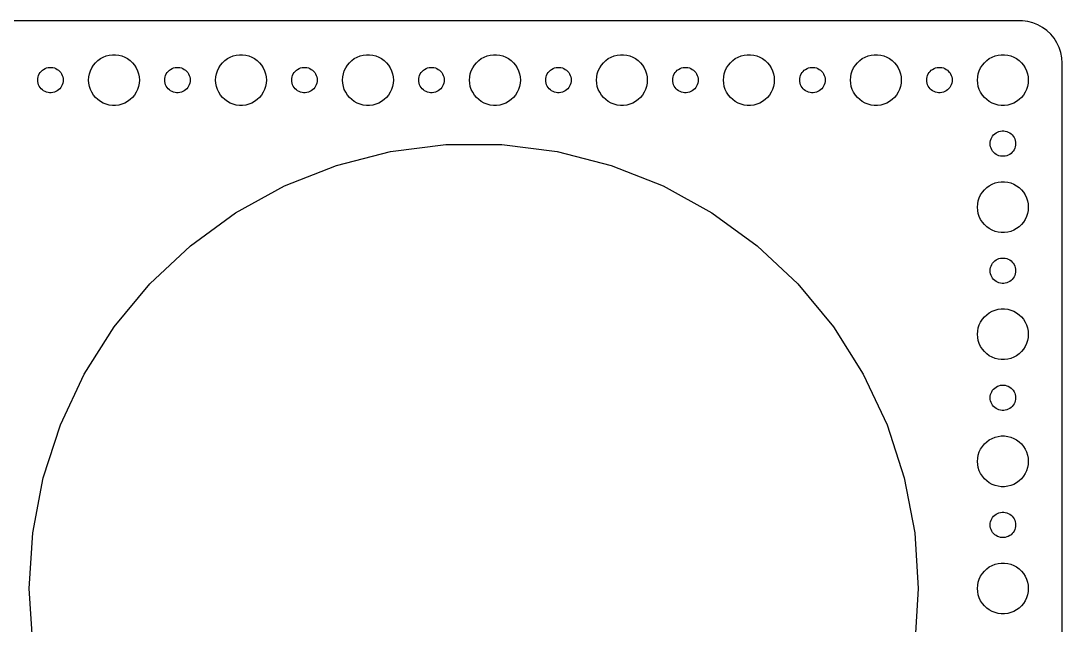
# Model space of a CAD drawing. Header units: metres. Extents: x -180 to 180, y -67 to 67.
# Drawn here: x 56.5 to 179.5, y -4.3 to 67 of the extents above; entities that cross this region are included whole.
import ezdxf

# ---------------------------------------------------------------- set-up
doc = ezdxf.new("R2010")
doc.units = ezdxf.units.M

msp = doc.modelspace()

# ---------------------------------------------------------------- linework, layer by layer
for p, q in [((174.814, 66.9901), (-174.814, 66.9901)), ((175.437, 66.9114), (174.814, 66.9901)), ((176.045, 66.7553), (175.437, 66.9114)), ((176.629, 66.5241), (176.045, 66.7553)), ((177.179, 66.2216), (176.629, 66.5241)), ((177.687, 65.8526), (177.179, 66.2216)), ((178.145, 65.4227), (177.687, 65.8526)), ((178.545, 64.9389), (178.145, 65.4227)), ((178.882, 64.4088), (178.545, 64.9389)), ((179.149, 63.8406), (178.882, 64.4088)), ((66.2227, 62.7145), (66.573, 62.8532)), ((66.573, 62.8532), (66.9379, 62.9469)), ((66.9379, 62.9469), (67.3116, 62.9941)), ((67.3116, 62.9941), (67.6884, 62.9941)), ((67.6884, 62.9941), (68.0621, 62.9469)), ((68.0621, 62.9469), (68.427, 62.8532)), ((68.427, 62.8532), (68.7773, 62.7145)), ((81.2227, 62.7145), (81.573, 62.8532)), ((81.573, 62.8532), (81.9379, 62.9469)), ((81.9379, 62.9469), (82.3116, 62.9941)), ((82.3116, 62.9941), (82.6884, 62.9941)), ((82.6884, 62.9941), (83.0621, 62.9469)), ((83.0621, 62.9469), (83.427, 62.8532)), ((83.427, 62.8532), (83.7773, 62.7145)), ((96.2227, 62.7145), (96.573, 62.8532)), ((96.573, 62.8532), (96.9379, 62.9469)), ((96.9379, 62.9469), (97.3116, 62.9941)), ((97.3116, 62.9941), (97.6884, 62.9941)), ((97.6884, 62.9941), (98.0621, 62.9469)), ((98.0621, 62.9469), (98.427, 62.8532)), ((98.427, 62.8532), (98.7773, 62.7145)), ((111.223, 62.7145), (111.573, 62.8532)), ((111.573, 62.8532), (111.938, 62.9469)), ((111.938, 62.9469), (112.312, 62.9941)), ((112.312, 62.9941), (112.688, 62.9941)), ((112.688, 62.9941), (113.062, 62.9469)), ((113.062, 62.9469), (113.427, 62.8532)), ((113.427, 62.8532), (113.777, 62.7145)), ((126.223, 62.7145), (126.573, 62.8532)), ((126.573, 62.8532), (126.938, 62.9469)), ((126.938, 62.9469), (127.312, 62.9941)), ((127.312, 62.9941), (127.688, 62.9941)), ((127.688, 62.9941), (128.062, 62.9469)), ((128.062, 62.9469), (128.427, 62.8532)), ((128.427, 62.8532), (128.777, 62.7145)), ((141.223, 62.7145), (141.573, 62.8532)), ((141.573, 62.8532), (141.938, 62.9469)), ((141.938, 62.9469), (142.312, 62.9941)), ((142.312, 62.9941), (142.688, 62.9941)), ((142.688, 62.9941), (143.062, 62.9469)), ((143.062, 62.9469), (143.427, 62.8532)), ((143.427, 62.8532), (143.777, 62.7145)), ((156.223, 62.7145), (156.573, 62.8532)), ((156.573, 62.8532), (156.938, 62.9469)), ((156.938, 62.9469), (157.312, 62.9941)), ((157.312, 62.9941), (157.688, 62.9941)), ((157.688, 62.9941), (158.062, 62.9469)), ((158.062, 62.9469), (158.427, 62.8532)), ((158.427, 62.8532), (158.777, 62.7145)), ((171.223, 62.7145), (171.573, 62.8532)), ((171.573, 62.8532), (171.938, 62.9469)), ((171.938, 62.9469), (172.312, 62.9941)), ((172.312, 62.9941), (172.688, 62.9941)), ((172.688, 62.9941), (173.062, 62.9469)), ((173.062, 62.9469), (173.427, 62.8532)), ((173.427, 62.8532), (173.777, 62.7145)), ((179.343, 63.2434), (179.149, 63.8406)), ((179.461, 62.6267), (179.343, 63.2434)), ((64.8711, 61.4453), (65.073, 61.7634)), ((65.073, 61.7634), (65.3131, 62.0536)), ((65.3131, 62.0536), (65.5877, 62.3115)), ((65.5877, 62.3115), (65.8925, 62.533)), ((65.8925, 62.533), (66.2227, 62.7145)), ((68.7773, 62.7145), (69.1075, 62.533)), ((69.1075, 62.533), (69.4123, 62.3115)), ((69.4123, 62.3115), (69.6869, 62.0536)), ((69.6869, 62.0536), (69.927, 61.7634)), ((69.927, 61.7634), (70.1289, 61.4453)), ((79.8711, 61.4453), (80.073, 61.7634)), ((80.073, 61.7634), (80.3131, 62.0536)), ((80.3131, 62.0536), (80.5877, 62.3115)), ((80.5877, 62.3115), (80.8925, 62.533)), ((80.8925, 62.533), (81.2227, 62.7145)), ((83.7773, 62.7145), (84.1075, 62.533)), ((84.1075, 62.533), (84.4123, 62.3115)), ((84.4123, 62.3115), (84.6869, 62.0536)), ((84.6869, 62.0536), (84.927, 61.7634)), ((84.927, 61.7634), (85.1289, 61.4453)), ((94.8711, 61.4453), (95.073, 61.7634)), ((95.073, 61.7634), (95.3131, 62.0536)), ((95.3131, 62.0536), (95.5877, 62.3115)), ((95.5877, 62.3115), (95.8925, 62.533)), ((95.8925, 62.533), (96.2227, 62.7145)), ((98.7773, 62.7145), (99.1075, 62.533)), ((99.1075, 62.533), (99.4123, 62.3115)), ((99.4123, 62.3115), (99.6869, 62.0536)), ((99.6869, 62.0536), (99.927, 61.7634)), ((99.927, 61.7634), (100.129, 61.4453)), ((109.871, 61.4453), (110.073, 61.7634)), ((110.073, 61.7634), (110.313, 62.0536)), ((110.313, 62.0536), (110.588, 62.3115)), ((110.588, 62.3115), (110.893, 62.533)), ((110.893, 62.533), (111.223, 62.7145)), ((113.777, 62.7145), (114.107, 62.533)), ((114.107, 62.533), (114.412, 62.3115)), ((114.412, 62.3115), (114.687, 62.0536)), ((114.687, 62.0536), (114.927, 61.7634)), ((114.927, 61.7634), (115.129, 61.4453)), ((124.871, 61.4453), (125.073, 61.7634)), ((125.073, 61.7634), (125.313, 62.0536)), ((125.313, 62.0536), (125.588, 62.3115)), ((125.588, 62.3115), (125.893, 62.533)), ((125.893, 62.533), (126.223, 62.7145)), ((128.777, 62.7145), (129.107, 62.533)), ((129.107, 62.533), (129.412, 62.3115)), ((129.412, 62.3115), (129.687, 62.0536)), ((129.687, 62.0536), (129.927, 61.7634)), ((129.927, 61.7634), (130.129, 61.4453)), ((139.871, 61.4453), (140.073, 61.7634)), ((140.073, 61.7634), (140.313, 62.0536)), ((140.313, 62.0536), (140.588, 62.3115)), ((140.588, 62.3115), (140.893, 62.533)), ((140.893, 62.533), (141.223, 62.7145)), ((143.777, 62.7145), (144.107, 62.533)), ((144.107, 62.533), (144.412, 62.3115)), ((144.412, 62.3115), (144.687, 62.0536)), ((144.687, 62.0536), (144.927, 61.7634)), ((144.927, 61.7634), (145.129, 61.4453)), ((154.871, 61.4453), (155.073, 61.7634)), ((155.073, 61.7634), (155.313, 62.0536)), ((155.313, 62.0536), (155.588, 62.3115)), ((155.588, 62.3115), (155.893, 62.533)), ((155.893, 62.533), (156.223, 62.7145)), ((158.777, 62.7145), (159.107, 62.533)), ((159.107, 62.533), (159.412, 62.3115)), ((159.412, 62.3115), (159.687, 62.0536)), ((159.687, 62.0536), (159.927, 61.7634)), ((159.927, 61.7634), (160.129, 61.4453)), ((169.871, 61.4453), (170.073, 61.7634)), ((170.073, 61.7634), (170.313, 62.0536)), ((170.313, 62.0536), (170.588, 62.3115)), ((170.588, 62.3115), (170.893, 62.533)), ((170.893, 62.533), (171.223, 62.7145)), ((173.777, 62.7145), (174.107, 62.533)), ((174.107, 62.533), (174.412, 62.3115)), ((174.412, 62.3115), (174.687, 62.0536)), ((174.687, 62.0536), (174.927, 61.7634)), ((174.927, 61.7634), (175.129, 61.4453)), ((179.5, 62), (179.461, 62.6267)), ((179.5, -62), (179.5, 62)), ((58.5118, 60.188), (58.5471, 60.373)), ((58.5471, 60.373), (58.6053, 60.5522)), ((58.6053, 60.5522), (58.6855, 60.7226)), ((58.6855, 60.7226), (58.7865, 60.8817)), ((58.7865, 60.8817), (58.9065, 61.0268)), ((58.9065, 61.0268), (59.0439, 61.1558)), ((59.0439, 61.1558), (59.1963, 61.2665)), ((59.1963, 61.2665), (59.3613, 61.3572)), ((59.3613, 61.3572), (59.5365, 61.4266)), ((59.5365, 61.4266), (59.7189, 61.4734)), ((59.7189, 61.4734), (59.9058, 61.497)), ((59.9058, 61.497), (60.0942, 61.497)), ((60.0942, 61.497), (60.2811, 61.4734)), ((60.2811, 61.4734), (60.4635, 61.4266)), ((60.4635, 61.4266), (60.6387, 61.3572)), ((60.6387, 61.3572), (60.8037, 61.2665)), ((60.8037, 61.2665), (60.9561, 61.1558)), ((60.9561, 61.1558), (61.0934, 61.0268)), ((61.0934, 61.0268), (61.2135, 60.8817)), ((61.2135, 60.8817), (61.3145, 60.7226)), ((61.3145, 60.7226), (61.3947, 60.5522)), ((61.3947, 60.5522), (61.4529, 60.373)), ((61.4529, 60.373), (61.4882, 60.188)), ((64.5, 60), (64.5237, 60.376)), ((64.5237, 60.376), (64.5943, 60.7461)), ((64.5943, 60.7461), (64.7107, 61.1044)), ((64.7107, 61.1044), (64.8711, 61.4453)), ((70.1289, 61.4453), (70.2893, 61.1044)), ((70.2893, 61.1044), (70.4057, 60.7461)), ((70.4057, 60.7461), (70.4763, 60.376)), ((70.4763, 60.376), (70.5, 60)), ((73.5118, 60.188), (73.5471, 60.373)), ((73.5471, 60.373), (73.6053, 60.5522)), ((73.6053, 60.5522), (73.6855, 60.7226)), ((73.6855, 60.7226), (73.7865, 60.8817)), ((73.7865, 60.8817), (73.9065, 61.0268)), ((73.9065, 61.0268), (74.0439, 61.1558)), ((74.0439, 61.1558), (74.1963, 61.2665)), ((74.1963, 61.2665), (74.3613, 61.3572)), ((74.3613, 61.3572), (74.5365, 61.4266)), ((74.5365, 61.4266), (74.7189, 61.4734)), ((74.7189, 61.4734), (74.9058, 61.497)), ((74.9058, 61.497), (75.0942, 61.497)), ((75.0942, 61.497), (75.2811, 61.4734)), ((75.2811, 61.4734), (75.4635, 61.4266)), ((75.4635, 61.4266), (75.6387, 61.3572)), ((75.6387, 61.3572), (75.8037, 61.2665)), ((75.8037, 61.2665), (75.9561, 61.1558)), ((75.9561, 61.1558), (76.0934, 61.0268)), ((76.0934, 61.0268), (76.2135, 60.8817)), ((76.2135, 60.8817), (76.3145, 60.7226)), ((76.3145, 60.7226), (76.3947, 60.5522)), ((76.3947, 60.5522), (76.4529, 60.373)), ((76.4529, 60.373), (76.4882, 60.188)), ((79.5, 60), (79.5237, 60.376)), ((79.5237, 60.376), (79.5943, 60.7461)), ((79.5943, 60.7461), (79.7107, 61.1044)), ((79.7107, 61.1044), (79.8711, 61.4453)), ((85.1289, 61.4453), (85.2893, 61.1044)), ((85.2893, 61.1044), (85.4057, 60.7461)), ((85.4057, 60.7461), (85.4763, 60.376)), ((85.4763, 60.376), (85.5, 60)), ((88.5118, 60.188), (88.5471, 60.373)), ((88.5471, 60.373), (88.6053, 60.5522)), ((88.6053, 60.5522), (88.6855, 60.7226)), ((88.6855, 60.7226), (88.7865, 60.8817)), ((88.7865, 60.8817), (88.9065, 61.0268)), ((88.9065, 61.0268), (89.0439, 61.1558)), ((89.0439, 61.1558), (89.1963, 61.2665)), ((89.1963, 61.2665), (89.3613, 61.3572)), ((89.3613, 61.3572), (89.5365, 61.4266)), ((89.5365, 61.4266), (89.7189, 61.4734)), ((89.7189, 61.4734), (89.9058, 61.497)), ((89.9058, 61.497), (90.0942, 61.497)), ((90.0942, 61.497), (90.2811, 61.4734)), ((90.2811, 61.4734), (90.4635, 61.4266)), ((90.4635, 61.4266), (90.6387, 61.3572)), ((90.6387, 61.3572), (90.8037, 61.2665)), ((90.8037, 61.2665), (90.9561, 61.1558)), ((90.9561, 61.1558), (91.0934, 61.0268)), ((91.0934, 61.0268), (91.2135, 60.8817)), ((91.2135, 60.8817), (91.3145, 60.7226)), ((91.3145, 60.7226), (91.3947, 60.5522)), ((91.3947, 60.5522), (91.4529, 60.373)), ((91.4529, 60.373), (91.4882, 60.188)), ((94.5, 60), (94.5237, 60.376)), ((94.5237, 60.376), (94.5943, 60.7461)), ((94.5943, 60.7461), (94.7107, 61.1044)), ((94.7107, 61.1044), (94.8711, 61.4453)), ((100.129, 61.4453), (100.289, 61.1044)), ((100.289, 61.1044), (100.406, 60.7461)), ((100.406, 60.7461), (100.476, 60.376)), ((100.476, 60.376), (100.5, 60)), ((103.512, 60.188), (103.547, 60.373)), ((103.547, 60.373), (103.605, 60.5522)), ((103.605, 60.5522), (103.686, 60.7226)), ((103.686, 60.7226), (103.786, 60.8817)), ((103.786, 60.8817), (103.907, 61.0268)), ((103.907, 61.0268), (104.044, 61.1558)), ((104.044, 61.1558), (104.196, 61.2665)), ((104.196, 61.2665), (104.361, 61.3572)), ((104.361, 61.3572), (104.536, 61.4266)), ((104.536, 61.4266), (104.719, 61.4734)), ((104.719, 61.4734), (104.906, 61.497)), ((104.906, 61.497), (105.094, 61.497)), ((105.094, 61.497), (105.281, 61.4734)), ((105.281, 61.4734), (105.464, 61.4266)), ((105.464, 61.4266), (105.639, 61.3572)), ((105.639, 61.3572), (105.804, 61.2665)), ((105.804, 61.2665), (105.956, 61.1558)), ((105.956, 61.1558), (106.093, 61.0268)), ((106.093, 61.0268), (106.214, 60.8817)), ((106.214, 60.8817), (106.314, 60.7226)), ((106.314, 60.7226), (106.395, 60.5522)), ((106.395, 60.5522), (106.453, 60.373)), ((106.453, 60.373), (106.488, 60.188)), ((109.5, 60), (109.524, 60.376)), ((109.524, 60.376), (109.594, 60.7461)), ((109.594, 60.7461), (109.711, 61.1044)), ((109.711, 61.1044), (109.871, 61.4453)), ((115.129, 61.4453), (115.289, 61.1044)), ((115.289, 61.1044), (115.406, 60.7461)), ((115.406, 60.7461), (115.476, 60.376)), ((115.476, 60.376), (115.5, 60)), ((118.512, 60.188), (118.547, 60.373)), ((118.547, 60.373), (118.605, 60.5522)), ((118.605, 60.5522), (118.686, 60.7226)), ((118.686, 60.7226), (118.786, 60.8817)), ((118.786, 60.8817), (118.907, 61.0268)), ((118.907, 61.0268), (119.044, 61.1558)), ((119.044, 61.1558), (119.196, 61.2665)), ((119.196, 61.2665), (119.361, 61.3572)), ((119.361, 61.3572), (119.536, 61.4266)), ((119.536, 61.4266), (119.719, 61.4734)), ((119.719, 61.4734), (119.906, 61.497)), ((119.906, 61.497), (120.094, 61.497)), ((120.094, 61.497), (120.281, 61.4734)), ((120.281, 61.4734), (120.464, 61.4266)), ((120.464, 61.4266), (120.639, 61.3572)), ((120.639, 61.3572), (120.804, 61.2665)), ((120.804, 61.2665), (120.956, 61.1558)), ((120.956, 61.1558), (121.093, 61.0268)), ((121.093, 61.0268), (121.214, 60.8817)), ((121.214, 60.8817), (121.314, 60.7226)), ((121.314, 60.7226), (121.395, 60.5522)), ((121.395, 60.5522), (121.453, 60.373)), ((121.453, 60.373), (121.488, 60.188)), ((124.5, 60), (124.524, 60.376)), ((124.524, 60.376), (124.594, 60.7461)), ((124.594, 60.7461), (124.711, 61.1044)), ((124.711, 61.1044), (124.871, 61.4453)), ((130.129, 61.4453), (130.289, 61.1044)), ((130.289, 61.1044), (130.406, 60.7461)), ((130.406, 60.7461), (130.476, 60.376)), ((130.476, 60.376), (130.5, 60)), ((133.512, 60.188), (133.547, 60.373)), ((133.547, 60.373), (133.605, 60.5522)), ((133.605, 60.5522), (133.686, 60.7226)), ((133.686, 60.7226), (133.786, 60.8817)), ((133.786, 60.8817), (133.907, 61.0268)), ((133.907, 61.0268), (134.044, 61.1558)), ((134.044, 61.1558), (134.196, 61.2665)), ((134.196, 61.2665), (134.361, 61.3572)), ((134.361, 61.3572), (134.536, 61.4266)), ((134.536, 61.4266), (134.719, 61.4734)), ((134.719, 61.4734), (134.906, 61.497)), ((134.906, 61.497), (135.094, 61.497)), ((135.094, 61.497), (135.281, 61.4734)), ((135.281, 61.4734), (135.464, 61.4266)), ((135.464, 61.4266), (135.639, 61.3572)), ((135.639, 61.3572), (135.804, 61.2665)), ((135.804, 61.2665), (135.956, 61.1558)), ((135.956, 61.1558), (136.093, 61.0268)), ((136.093, 61.0268), (136.214, 60.8817)), ((136.214, 60.8817), (136.314, 60.7226)), ((136.314, 60.7226), (136.395, 60.5522)), ((136.395, 60.5522), (136.453, 60.373)), ((136.453, 60.373), (136.488, 60.188)), ((139.5, 60), (139.524, 60.376)), ((139.524, 60.376), (139.594, 60.7461)), ((139.594, 60.7461), (139.711, 61.1044)), ((139.711, 61.1044), (139.871, 61.4453)), ((145.129, 61.4453), (145.289, 61.1044)), ((145.289, 61.1044), (145.406, 60.7461)), ((145.406, 60.7461), (145.476, 60.376)), ((145.476, 60.376), (145.5, 60)), ((148.512, 60.188), (148.547, 60.373)), ((148.547, 60.373), (148.605, 60.5522)), ((148.605, 60.5522), (148.686, 60.7226)), ((148.686, 60.7226), (148.786, 60.8817)), ((148.786, 60.8817), (148.907, 61.0268)), ((148.907, 61.0268), (149.044, 61.1558)), ((149.044, 61.1558), (149.196, 61.2665)), ((149.196, 61.2665), (149.361, 61.3572)), ((149.361, 61.3572), (149.536, 61.4266)), ((149.536, 61.4266), (149.719, 61.4734)), ((149.719, 61.4734), (149.906, 61.497)), ((149.906, 61.497), (150.094, 61.497)), ((150.094, 61.497), (150.281, 61.4734)), ((150.281, 61.4734), (150.464, 61.4266)), ((150.464, 61.4266), (150.639, 61.3572)), ((150.639, 61.3572), (150.804, 61.2665)), ((150.804, 61.2665), (150.956, 61.1558)), ((150.956, 61.1558), (151.093, 61.0268)), ((151.093, 61.0268), (151.214, 60.8817)), ((151.214, 60.8817), (151.314, 60.7226)), ((151.314, 60.7226), (151.395, 60.5522)), ((151.395, 60.5522), (151.453, 60.373)), ((151.453, 60.373), (151.488, 60.188)), ((154.5, 60), (154.524, 60.376)), ((154.524, 60.376), (154.594, 60.7461)), ((154.594, 60.7461), (154.711, 61.1044)), ((154.711, 61.1044), (154.871, 61.4453)), ((160.129, 61.4453), (160.289, 61.1044)), ((160.289, 61.1044), (160.406, 60.7461)), ((160.406, 60.7461), (160.476, 60.376)), ((160.476, 60.376), (160.5, 60)), ((163.512, 60.188), (163.547, 60.373)), ((163.547, 60.373), (163.605, 60.5522)), ((163.605, 60.5522), (163.686, 60.7226)), ((163.686, 60.7226), (163.786, 60.8817)), ((163.786, 60.8817), (163.907, 61.0268)), ((163.907, 61.0268), (164.044, 61.1558)), ((164.044, 61.1558), (164.196, 61.2665)), ((164.196, 61.2665), (164.361, 61.3572)), ((164.361, 61.3572), (164.536, 61.4266)), ((164.536, 61.4266), (164.719, 61.4734)), ((164.719, 61.4734), (164.906, 61.497)), ((164.906, 61.497), (165.094, 61.497)), ((165.094, 61.497), (165.281, 61.4734)), ((165.281, 61.4734), (165.464, 61.4266)), ((165.464, 61.4266), (165.639, 61.3572)), ((165.639, 61.3572), (165.804, 61.2665)), ((165.804, 61.2665), (165.956, 61.1558)), ((165.956, 61.1558), (166.093, 61.0268)), ((166.093, 61.0268), (166.214, 60.8817)), ((166.214, 60.8817), (166.314, 60.7226)), ((166.314, 60.7226), (166.395, 60.5522)), ((166.395, 60.5522), (166.453, 60.373)), ((166.453, 60.373), (166.488, 60.188)), ((169.5, 60), (169.524, 60.376)), ((169.524, 60.376), (169.594, 60.7461)), ((169.594, 60.7461), (169.711, 61.1044)), ((169.711, 61.1044), (169.871, 61.4453)), ((175.129, 61.4453), (175.289, 61.1044)), ((175.289, 61.1044), (175.406, 60.7461)), ((175.406, 60.7461), (175.476, 60.376)), ((175.476, 60.376), (175.5, 60)), ((58.5, 60), (58.5118, 60.188)), ((58.5118, 59.812), (58.5, 60)), ((58.5471, 59.627), (58.5118, 59.812)), ((58.6053, 59.4478), (58.5471, 59.627)), ((58.6855, 59.2774), (58.6053, 59.4478)), ((58.7865, 59.1183), (58.6855, 59.2774)), ((58.9065, 58.9732), (58.7865, 59.1183)), ((61.2135, 59.1183), (61.0934, 58.9732)), ((61.3145, 59.2774), (61.2135, 59.1183)), ((61.3947, 59.4478), (61.3145, 59.2774)), ((61.4529, 59.627), (61.3947, 59.4478)), ((61.4882, 59.812), (61.4529, 59.627)), ((61.4882, 60.188), (61.5, 60)), ((61.5, 60), (61.4882, 59.812)), ((64.5237, 59.624), (64.5, 60)), ((64.5943, 59.2539), (64.5237, 59.624)), ((64.7107, 58.8956), (64.5943, 59.2539)), ((70.4057, 59.2539), (70.2893, 58.8956)), ((70.4763, 59.624), (70.4057, 59.2539)), ((70.5, 60), (70.4763, 59.624)), ((73.5, 60), (73.5118, 60.188)), ((73.5118, 59.812), (73.5, 60)), ((73.5471, 59.627), (73.5118, 59.812)), ((73.6053, 59.4478), (73.5471, 59.627)), ((73.6855, 59.2774), (73.6053, 59.4478)), ((73.7865, 59.1183), (73.6855, 59.2774)), ((73.9065, 58.9732), (73.7865, 59.1183)), ((76.2135, 59.1183), (76.0934, 58.9732)), ((76.3145, 59.2774), (76.2135, 59.1183)), ((76.3947, 59.4478), (76.3145, 59.2774)), ((76.4529, 59.627), (76.3947, 59.4478)), ((76.4882, 59.812), (76.4529, 59.627)), ((76.4882, 60.188), (76.5, 60)), ((76.5, 60), (76.4882, 59.812)), ((79.5237, 59.624), (79.5, 60)), ((79.5943, 59.2539), (79.5237, 59.624)), ((79.7107, 58.8956), (79.5943, 59.2539)), ((85.4057, 59.2539), (85.2893, 58.8956)), ((85.4763, 59.624), (85.4057, 59.2539)), ((85.5, 60), (85.4763, 59.624)), ((88.5, 60), (88.5118, 60.188)), ((88.5118, 59.812), (88.5, 60)), ((88.5471, 59.627), (88.5118, 59.812)), ((88.6053, 59.4478), (88.5471, 59.627)), ((88.6855, 59.2774), (88.6053, 59.4478)), ((88.7865, 59.1183), (88.6855, 59.2774)), ((88.9065, 58.9732), (88.7865, 59.1183)), ((91.2135, 59.1183), (91.0934, 58.9732)), ((91.3145, 59.2774), (91.2135, 59.1183)), ((91.3947, 59.4478), (91.3145, 59.2774)), ((91.4529, 59.627), (91.3947, 59.4478)), ((91.4882, 59.812), (91.4529, 59.627)), ((91.4882, 60.188), (91.5, 60)), ((91.5, 60), (91.4882, 59.812)), ((94.5237, 59.624), (94.5, 60)), ((94.5943, 59.2539), (94.5237, 59.624)), ((94.7107, 58.8956), (94.5943, 59.2539)), ((100.406, 59.2539), (100.289, 58.8956)), ((100.476, 59.624), (100.406, 59.2539)), ((100.5, 60), (100.476, 59.624)), ((103.5, 60), (103.512, 60.188)), ((103.512, 59.812), (103.5, 60)), ((103.547, 59.627), (103.512, 59.812)), ((103.605, 59.4478), (103.547, 59.627)), ((103.686, 59.2774), (103.605, 59.4478)), ((103.786, 59.1183), (103.686, 59.2774)), ((103.907, 58.9732), (103.786, 59.1183)), ((106.214, 59.1183), (106.093, 58.9732)), ((106.314, 59.2774), (106.214, 59.1183)), ((106.395, 59.4478), (106.314, 59.2774)), ((106.453, 59.627), (106.395, 59.4478)), ((106.488, 59.812), (106.453, 59.627)), ((106.488, 60.188), (106.5, 60)), ((106.5, 60), (106.488, 59.812)), ((109.524, 59.624), (109.5, 60)), ((109.594, 59.2539), (109.524, 59.624)), ((109.711, 58.8956), (109.594, 59.2539)), ((115.406, 59.2539), (115.289, 58.8956)), ((115.476, 59.624), (115.406, 59.2539)), ((115.5, 60), (115.476, 59.624)), ((118.5, 60), (118.512, 60.188)), ((118.512, 59.812), (118.5, 60)), ((118.547, 59.627), (118.512, 59.812)), ((118.605, 59.4478), (118.547, 59.627)), ((118.686, 59.2774), (118.605, 59.4478)), ((118.786, 59.1183), (118.686, 59.2774)), ((118.907, 58.9732), (118.786, 59.1183)), ((121.214, 59.1183), (121.093, 58.9732)), ((121.314, 59.2774), (121.214, 59.1183)), ((121.395, 59.4478), (121.314, 59.2774)), ((121.453, 59.627), (121.395, 59.4478)), ((121.488, 59.812), (121.453, 59.627)), ((121.488, 60.188), (121.5, 60)), ((121.5, 60), (121.488, 59.812)), ((124.524, 59.624), (124.5, 60)), ((124.594, 59.2539), (124.524, 59.624)), ((124.711, 58.8956), (124.594, 59.2539)), ((130.406, 59.2539), (130.289, 58.8956)), ((130.476, 59.624), (130.406, 59.2539)), ((130.5, 60), (130.476, 59.624)), ((133.5, 60), (133.512, 60.188)), ((133.512, 59.812), (133.5, 60)), ((133.547, 59.627), (133.512, 59.812)), ((133.605, 59.4478), (133.547, 59.627)), ((133.686, 59.2774), (133.605, 59.4478)), ((133.786, 59.1183), (133.686, 59.2774)), ((133.907, 58.9732), (133.786, 59.1183)), ((136.214, 59.1183), (136.093, 58.9732)), ((136.314, 59.2774), (136.214, 59.1183)), ((136.395, 59.4478), (136.314, 59.2774)), ((136.453, 59.627), (136.395, 59.4478)), ((136.488, 59.812), (136.453, 59.627)), ((136.488, 60.188), (136.5, 60)), ((136.5, 60), (136.488, 59.812)), ((139.524, 59.624), (139.5, 60)), ((139.594, 59.2539), (139.524, 59.624)), ((139.711, 58.8956), (139.594, 59.2539)), ((145.406, 59.2539), (145.289, 58.8956)), ((145.476, 59.624), (145.406, 59.2539)), ((145.5, 60), (145.476, 59.624)), ((148.5, 60), (148.512, 60.188)), ((148.512, 59.812), (148.5, 60)), ((148.547, 59.627), (148.512, 59.812)), ((148.605, 59.4478), (148.547, 59.627)), ((148.686, 59.2774), (148.605, 59.4478)), ((148.786, 59.1183), (148.686, 59.2774)), ((148.907, 58.9732), (148.786, 59.1183)), ((151.214, 59.1183), (151.093, 58.9732)), ((151.314, 59.2774), (151.214, 59.1183)), ((151.395, 59.4478), (151.314, 59.2774)), ((151.453, 59.627), (151.395, 59.4478)), ((151.488, 59.812), (151.453, 59.627)), ((151.488, 60.188), (151.5, 60)), ((151.5, 60), (151.488, 59.812)), ((154.524, 59.624), (154.5, 60)), ((154.594, 59.2539), (154.524, 59.624)), ((154.711, 58.8956), (154.594, 59.2539)), ((160.406, 59.2539), (160.289, 58.8956)), ((160.476, 59.624), (160.406, 59.2539)), ((160.5, 60), (160.476, 59.624)), ((163.5, 60), (163.512, 60.188)), ((163.512, 59.812), (163.5, 60)), ((163.547, 59.627), (163.512, 59.812)), ((163.605, 59.4478), (163.547, 59.627)), ((163.686, 59.2774), (163.605, 59.4478)), ((163.786, 59.1183), (163.686, 59.2774)), ((163.907, 58.9732), (163.786, 59.1183)), ((166.214, 59.1183), (166.093, 58.9732)), ((166.314, 59.2774), (166.214, 59.1183)), ((166.395, 59.4478), (166.314, 59.2774)), ((166.453, 59.627), (166.395, 59.4478)), ((166.488, 59.812), (166.453, 59.627)), ((166.488, 60.188), (166.5, 60)), ((166.5, 60), (166.488, 59.812)), ((169.524, 59.624), (169.5, 60)), ((169.594, 59.2539), (169.524, 59.624)), ((169.711, 58.8956), (169.594, 59.2539)), ((175.406, 59.2539), (175.289, 58.8956)), ((175.476, 59.624), (175.406, 59.2539)), ((175.5, 60), (175.476, 59.624)), ((59.0439, 58.8442), (58.9065, 58.9732)), ((59.1963, 58.7335), (59.0439, 58.8442)), ((59.3613, 58.6428), (59.1963, 58.7335)), ((59.5365, 58.5734), (59.3613, 58.6428)), ((59.7189, 58.5266), (59.5365, 58.5734)), ((59.9058, 58.503), (59.7189, 58.5266)), ((60.0942, 58.503), (59.9058, 58.503)), ((60.2811, 58.5266), (60.0942, 58.503)), ((60.4635, 58.5734), (60.2811, 58.5266)), ((60.6387, 58.6428), (60.4635, 58.5734)), ((60.8037, 58.7335), (60.6387, 58.6428)), ((60.9561, 58.8442), (60.8037, 58.7335)), ((61.0934, 58.9732), (60.9561, 58.8442)), ((64.8711, 58.5547), (64.7107, 58.8956)), ((65.073, 58.2366), (64.8711, 58.5547)), ((65.3131, 57.9464), (65.073, 58.2366)), ((65.5877, 57.6885), (65.3131, 57.9464)), ((69.6869, 57.9464), (69.4123, 57.6885)), ((69.927, 58.2366), (69.6869, 57.9464)), ((70.1289, 58.5547), (69.927, 58.2366)), ((70.2893, 58.8956), (70.1289, 58.5547)), ((74.0439, 58.8442), (73.9065, 58.9732)), ((74.1963, 58.7335), (74.0439, 58.8442)), ((74.3613, 58.6428), (74.1963, 58.7335)), ((74.5365, 58.5734), (74.3613, 58.6428)), ((74.7189, 58.5266), (74.5365, 58.5734)), ((74.9058, 58.503), (74.7189, 58.5266)), ((75.0942, 58.503), (74.9058, 58.503)), ((75.2811, 58.5266), (75.0942, 58.503)), ((75.4635, 58.5734), (75.2811, 58.5266)), ((75.6387, 58.6428), (75.4635, 58.5734)), ((75.8037, 58.7335), (75.6387, 58.6428)), ((75.9561, 58.8442), (75.8037, 58.7335)), ((76.0934, 58.9732), (75.9561, 58.8442)), ((79.8711, 58.5547), (79.7107, 58.8956)), ((80.073, 58.2366), (79.8711, 58.5547)), ((80.3131, 57.9464), (80.073, 58.2366)), ((80.5877, 57.6885), (80.3131, 57.9464)), ((84.6869, 57.9464), (84.4123, 57.6885)), ((84.927, 58.2366), (84.6869, 57.9464)), ((85.1289, 58.5547), (84.927, 58.2366)), ((85.2893, 58.8956), (85.1289, 58.5547)), ((89.0439, 58.8442), (88.9065, 58.9732)), ((89.1963, 58.7335), (89.0439, 58.8442)), ((89.3613, 58.6428), (89.1963, 58.7335)), ((89.5365, 58.5734), (89.3613, 58.6428)), ((89.7189, 58.5266), (89.5365, 58.5734)), ((89.9058, 58.503), (89.7189, 58.5266)), ((90.0942, 58.503), (89.9058, 58.503)), ((90.2811, 58.5266), (90.0942, 58.503)), ((90.4635, 58.5734), (90.2811, 58.5266)), ((90.6387, 58.6428), (90.4635, 58.5734)), ((90.8037, 58.7335), (90.6387, 58.6428)), ((90.9561, 58.8442), (90.8037, 58.7335)), ((91.0934, 58.9732), (90.9561, 58.8442)), ((94.8711, 58.5547), (94.7107, 58.8956)), ((95.073, 58.2366), (94.8711, 58.5547)), ((95.3131, 57.9464), (95.073, 58.2366)), ((95.5877, 57.6885), (95.3131, 57.9464)), ((99.6869, 57.9464), (99.4123, 57.6885)), ((99.927, 58.2366), (99.6869, 57.9464)), ((100.129, 58.5547), (99.927, 58.2366)), ((100.289, 58.8956), (100.129, 58.5547)), ((104.044, 58.8442), (103.907, 58.9732)), ((104.196, 58.7335), (104.044, 58.8442)), ((104.361, 58.6428), (104.196, 58.7335)), ((104.536, 58.5734), (104.361, 58.6428)), ((104.719, 58.5266), (104.536, 58.5734)), ((104.906, 58.503), (104.719, 58.5266)), ((105.094, 58.503), (104.906, 58.503)), ((105.281, 58.5266), (105.094, 58.503)), ((105.464, 58.5734), (105.281, 58.5266)), ((105.639, 58.6428), (105.464, 58.5734)), ((105.804, 58.7335), (105.639, 58.6428)), ((105.956, 58.8442), (105.804, 58.7335)), ((106.093, 58.9732), (105.956, 58.8442)), ((109.871, 58.5547), (109.711, 58.8956)), ((110.073, 58.2366), (109.871, 58.5547)), ((110.313, 57.9464), (110.073, 58.2366)), ((110.588, 57.6885), (110.313, 57.9464)), ((114.687, 57.9464), (114.412, 57.6885)), ((114.927, 58.2366), (114.687, 57.9464)), ((115.129, 58.5547), (114.927, 58.2366)), ((115.289, 58.8956), (115.129, 58.5547)), ((119.044, 58.8442), (118.907, 58.9732)), ((119.196, 58.7335), (119.044, 58.8442)), ((119.361, 58.6428), (119.196, 58.7335)), ((119.536, 58.5734), (119.361, 58.6428)), ((119.719, 58.5266), (119.536, 58.5734)), ((119.906, 58.503), (119.719, 58.5266)), ((120.094, 58.503), (119.906, 58.503)), ((120.281, 58.5266), (120.094, 58.503)), ((120.464, 58.5734), (120.281, 58.5266)), ((120.639, 58.6428), (120.464, 58.5734)), ((120.804, 58.7335), (120.639, 58.6428)), ((120.956, 58.8442), (120.804, 58.7335)), ((121.093, 58.9732), (120.956, 58.8442)), ((124.871, 58.5547), (124.711, 58.8956)), ((125.073, 58.2366), (124.871, 58.5547)), ((125.313, 57.9464), (125.073, 58.2366)), ((125.588, 57.6885), (125.313, 57.9464)), ((129.687, 57.9464), (129.412, 57.6885)), ((129.927, 58.2366), (129.687, 57.9464)), ((130.129, 58.5547), (129.927, 58.2366)), ((130.289, 58.8956), (130.129, 58.5547)), ((134.044, 58.8442), (133.907, 58.9732)), ((134.196, 58.7335), (134.044, 58.8442)), ((134.361, 58.6428), (134.196, 58.7335)), ((134.536, 58.5734), (134.361, 58.6428)), ((134.719, 58.5266), (134.536, 58.5734)), ((134.906, 58.503), (134.719, 58.5266)), ((135.094, 58.503), (134.906, 58.503)), ((135.281, 58.5266), (135.094, 58.503)), ((135.464, 58.5734), (135.281, 58.5266)), ((135.639, 58.6428), (135.464, 58.5734)), ((135.804, 58.7335), (135.639, 58.6428)), ((135.956, 58.8442), (135.804, 58.7335)), ((136.093, 58.9732), (135.956, 58.8442)), ((139.871, 58.5547), (139.711, 58.8956)), ((140.073, 58.2366), (139.871, 58.5547)), ((140.313, 57.9464), (140.073, 58.2366)), ((140.588, 57.6885), (140.313, 57.9464)), ((144.687, 57.9464), (144.412, 57.6885)), ((144.927, 58.2366), (144.687, 57.9464)), ((145.129, 58.5547), (144.927, 58.2366)), ((145.289, 58.8956), (145.129, 58.5547)), ((149.044, 58.8442), (148.907, 58.9732)), ((149.196, 58.7335), (149.044, 58.8442)), ((149.361, 58.6428), (149.196, 58.7335)), ((149.536, 58.5734), (149.361, 58.6428)), ((149.719, 58.5266), (149.536, 58.5734)), ((149.906, 58.503), (149.719, 58.5266)), ((150.094, 58.503), (149.906, 58.503)), ((150.281, 58.5266), (150.094, 58.503)), ((150.464, 58.5734), (150.281, 58.5266)), ((150.639, 58.6428), (150.464, 58.5734)), ((150.804, 58.7335), (150.639, 58.6428)), ((150.956, 58.8442), (150.804, 58.7335)), ((151.093, 58.9732), (150.956, 58.8442)), ((154.871, 58.5547), (154.711, 58.8956)), ((155.073, 58.2366), (154.871, 58.5547)), ((155.313, 57.9464), (155.073, 58.2366)), ((155.588, 57.6885), (155.313, 57.9464)), ((159.687, 57.9464), (159.412, 57.6885)), ((159.927, 58.2366), (159.687, 57.9464)), ((160.129, 58.5547), (159.927, 58.2366)), ((160.289, 58.8956), (160.129, 58.5547)), ((164.044, 58.8442), (163.907, 58.9732)), ((164.196, 58.7335), (164.044, 58.8442)), ((164.361, 58.6428), (164.196, 58.7335)), ((164.536, 58.5734), (164.361, 58.6428)), ((164.719, 58.5266), (164.536, 58.5734)), ((164.906, 58.503), (164.719, 58.5266)), ((165.094, 58.503), (164.906, 58.503)), ((165.281, 58.5266), (165.094, 58.503)), ((165.464, 58.5734), (165.281, 58.5266)), ((165.639, 58.6428), (165.464, 58.5734)), ((165.804, 58.7335), (165.639, 58.6428)), ((165.956, 58.8442), (165.804, 58.7335)), ((166.093, 58.9732), (165.956, 58.8442)), ((169.871, 58.5547), (169.711, 58.8956)), ((170.073, 58.2366), (169.871, 58.5547)), ((170.313, 57.9464), (170.073, 58.2366)), ((170.588, 57.6885), (170.313, 57.9464)), ((174.687, 57.9464), (174.412, 57.6885)), ((174.927, 58.2366), (174.687, 57.9464)), ((175.129, 58.5547), (174.927, 58.2366)), ((175.289, 58.8956), (175.129, 58.5547)), ((65.8925, 57.467), (65.5877, 57.6885)), ((66.2227, 57.2855), (65.8925, 57.467)), ((66.573, 57.1468), (66.2227, 57.2855)), ((66.9379, 57.0531), (66.573, 57.1468)), ((67.3116, 57.0059), (66.9379, 57.0531)), ((67.6884, 57.0059), (67.3116, 57.0059)), ((68.0621, 57.0531), (67.6884, 57.0059)), ((68.427, 57.1468), (68.0621, 57.0531)), ((68.7773, 57.2855), (68.427, 57.1468)), ((69.1075, 57.467), (68.7773, 57.2855)), ((69.4123, 57.6885), (69.1075, 57.467)), ((80.8925, 57.467), (80.5877, 57.6885)), ((81.2227, 57.2855), (80.8925, 57.467)), ((81.573, 57.1468), (81.2227, 57.2855)), ((81.9379, 57.0531), (81.573, 57.1468)), ((82.3116, 57.0059), (81.9379, 57.0531)), ((82.6884, 57.0059), (82.3116, 57.0059)), ((83.0621, 57.0531), (82.6884, 57.0059)), ((83.427, 57.1468), (83.0621, 57.0531)), ((83.7773, 57.2855), (83.427, 57.1468)), ((84.1075, 57.467), (83.7773, 57.2855)), ((84.4123, 57.6885), (84.1075, 57.467)), ((95.8925, 57.467), (95.5877, 57.6885)), ((96.2227, 57.2855), (95.8925, 57.467)), ((96.573, 57.1468), (96.2227, 57.2855)), ((96.9379, 57.0531), (96.573, 57.1468)), ((97.3116, 57.0059), (96.9379, 57.0531)), ((97.6884, 57.0059), (97.3116, 57.0059)), ((98.0621, 57.0531), (97.6884, 57.0059)), ((98.427, 57.1468), (98.0621, 57.0531)), ((98.7773, 57.2855), (98.427, 57.1468)), ((99.1075, 57.467), (98.7773, 57.2855)), ((99.4123, 57.6885), (99.1075, 57.467)), ((110.893, 57.467), (110.588, 57.6885)), ((111.223, 57.2855), (110.893, 57.467)), ((111.573, 57.1468), (111.223, 57.2855)), ((111.938, 57.0531), (111.573, 57.1468)), ((112.312, 57.0059), (111.938, 57.0531)), ((112.688, 57.0059), (112.312, 57.0059)), ((113.062, 57.0531), (112.688, 57.0059)), ((113.427, 57.1468), (113.062, 57.0531)), ((113.777, 57.2855), (113.427, 57.1468)), ((114.107, 57.467), (113.777, 57.2855)), ((114.412, 57.6885), (114.107, 57.467)), ((125.893, 57.467), (125.588, 57.6885)), ((126.223, 57.2855), (125.893, 57.467)), ((126.573, 57.1468), (126.223, 57.2855)), ((126.938, 57.0531), (126.573, 57.1468)), ((127.312, 57.0059), (126.938, 57.0531)), ((127.688, 57.0059), (127.312, 57.0059)), ((128.062, 57.0531), (127.688, 57.0059)), ((128.427, 57.1468), (128.062, 57.0531)), ((128.777, 57.2855), (128.427, 57.1468)), ((129.107, 57.467), (128.777, 57.2855)), ((129.412, 57.6885), (129.107, 57.467)), ((140.893, 57.467), (140.588, 57.6885)), ((141.223, 57.2855), (140.893, 57.467)), ((141.573, 57.1468), (141.223, 57.2855)), ((141.938, 57.0531), (141.573, 57.1468)), ((142.312, 57.0059), (141.938, 57.0531)), ((142.688, 57.0059), (142.312, 57.0059)), ((143.062, 57.0531), (142.688, 57.0059)), ((143.427, 57.1468), (143.062, 57.0531)), ((143.777, 57.2855), (143.427, 57.1468)), ((144.107, 57.467), (143.777, 57.2855)), ((144.412, 57.6885), (144.107, 57.467)), ((155.893, 57.467), (155.588, 57.6885)), ((156.223, 57.2855), (155.893, 57.467)), ((156.573, 57.1468), (156.223, 57.2855)), ((156.938, 57.0531), (156.573, 57.1468)), ((157.312, 57.0059), (156.938, 57.0531)), ((157.688, 57.0059), (157.312, 57.0059)), ((158.062, 57.0531), (157.688, 57.0059)), ((158.427, 57.1468), (158.062, 57.0531)), ((158.777, 57.2855), (158.427, 57.1468)), ((159.107, 57.467), (158.777, 57.2855)), ((159.412, 57.6885), (159.107, 57.467)), ((170.893, 57.467), (170.588, 57.6885)), ((171.223, 57.2855), (170.893, 57.467)), ((171.573, 57.1468), (171.223, 57.2855)), ((171.938, 57.0531), (171.573, 57.1468)), ((172.312, 57.0059), (171.938, 57.0531)), ((172.688, 57.0059), (172.312, 57.0059)), ((173.062, 57.0531), (172.688, 57.0059)), ((173.427, 57.1468), (173.062, 57.0531)), ((173.777, 57.2855), (173.427, 57.1468)), ((174.107, 57.467), (173.777, 57.2855)), ((174.412, 57.6885), (174.107, 57.467)), ((171.047, 52.873), (171.105, 53.0522)), ((171.105, 53.0522), (171.186, 53.2226)), ((171.186, 53.2226), (171.286, 53.3817)), ((171.286, 53.3817), (171.407, 53.5268)), ((171.407, 53.5268), (171.544, 53.6558)), ((171.544, 53.6558), (171.696, 53.7665)), ((171.696, 53.7665), (171.861, 53.8572)), ((171.861, 53.8572), (172.036, 53.9266)), ((172.036, 53.9266), (172.219, 53.9734)), ((172.219, 53.9734), (172.406, 53.997)), ((172.406, 53.997), (172.594, 53.997)), ((172.594, 53.997), (172.781, 53.9734)), ((172.781, 53.9734), (172.964, 53.9266)), ((172.964, 53.9266), (173.139, 53.8572)), ((173.139, 53.8572), (173.304, 53.7665)), ((173.304, 53.7665), (173.456, 53.6558)), ((173.456, 53.6558), (173.593, 53.5268)), ((173.593, 53.5268), (173.714, 53.3817)), ((173.714, 53.3817), (173.814, 53.2226)), ((173.814, 53.2226), (173.895, 53.0522)), ((173.895, 53.0522), (173.953, 52.873)), ((100.162, 51.5701), (106.703, 52.3964)), ((106.703, 52.3964), (113.296, 52.3964)), ((113.296, 52.3964), (119.838, 51.5701)), ((171, 52.5), (171.012, 52.688)), ((171.012, 52.312), (171, 52.5)), ((171.012, 52.688), (171.047, 52.873)), ((171.047, 52.127), (171.012, 52.312)), ((171.105, 51.9478), (171.047, 52.127)), ((171.186, 51.7774), (171.105, 51.9478)), ((171.286, 51.6183), (171.186, 51.7774)), ((173.814, 51.7774), (173.714, 51.6183)), ((173.895, 51.9478), (173.814, 51.7774)), ((173.953, 52.127), (173.895, 51.9478)), ((173.953, 52.873), (173.988, 52.688)), ((173.988, 52.312), (173.953, 52.127)), ((173.988, 52.688), (174, 52.5)), ((174, 52.5), (173.988, 52.312)), ((93.7766, 49.9305), (100.162, 51.5701)), ((119.838, 51.5701), (126.223, 49.9305)), ((171.407, 51.4732), (171.286, 51.6183)), ((171.544, 51.3442), (171.407, 51.4732)), ((171.696, 51.2335), (171.544, 51.3442)), ((171.861, 51.1428), (171.696, 51.2335)), ((172.036, 51.0734), (171.861, 51.1428)), ((172.219, 51.0266), (172.036, 51.0734)), ((172.406, 51.003), (172.219, 51.0266)), ((172.594, 51.003), (172.406, 51.003)), ((172.781, 51.0266), (172.594, 51.003)), ((172.964, 51.0734), (172.781, 51.0266)), ((173.139, 51.1428), (172.964, 51.0734)), ((173.304, 51.2335), (173.139, 51.1428)), ((173.456, 51.3442), (173.304, 51.2335)), ((173.593, 51.4732), (173.456, 51.3442)), ((173.714, 51.6183), (173.593, 51.4732)), ((87.6466, 47.5034), (93.7766, 49.9305)), ((126.223, 49.9305), (132.353, 47.5034)), ((171.938, 47.9469), (172.312, 47.9941)), ((172.312, 47.9941), (172.688, 47.9941)), ((172.688, 47.9941), (173.062, 47.9469)), ((81.8691, 44.3272), (87.6466, 47.5034)), ((132.353, 47.5034), (138.131, 44.3272)), ((169.871, 46.4453), (170.073, 46.7634)), ((170.073, 46.7634), (170.313, 47.0536)), ((170.313, 47.0536), (170.588, 47.3115)), ((170.588, 47.3115), (170.893, 47.533)), ((170.893, 47.533), (171.223, 47.7145)), ((171.223, 47.7145), (171.573, 47.8532)), ((171.573, 47.8532), (171.938, 47.9469)), ((173.062, 47.9469), (173.427, 47.8532)), ((173.427, 47.8532), (173.777, 47.7145)), ((173.777, 47.7145), (174.107, 47.533)), ((174.107, 47.533), (174.412, 47.3115)), ((174.412, 47.3115), (174.687, 47.0536)), ((174.687, 47.0536), (174.927, 46.7634)), ((174.927, 46.7634), (175.129, 46.4453)), ((169.524, 45.376), (169.594, 45.7461)), ((169.594, 45.7461), (169.711, 46.1044)), ((169.711, 46.1044), (169.871, 46.4453)), ((175.129, 46.4453), (175.289, 46.1044)), ((175.289, 46.1044), (175.406, 45.7461)), ((175.406, 45.7461), (175.476, 45.376)), ((76.5352, 40.4519), (81.8691, 44.3272)), ((138.131, 44.3272), (143.465, 40.4519)), ((169.5, 45), (169.524, 45.376)), ((169.524, 44.624), (169.5, 45)), ((169.594, 44.2539), (169.524, 44.624)), ((175.476, 44.624), (175.406, 44.2539)), ((175.476, 45.376), (175.5, 45)), ((175.5, 45), (175.476, 44.624)), ((169.711, 43.8956), (169.594, 44.2539)), ((169.871, 43.5547), (169.711, 43.8956)), ((170.073, 43.2366), (169.871, 43.5547)), ((170.313, 42.9464), (170.073, 43.2366)), ((174.927, 43.2366), (174.687, 42.9464)), ((175.129, 43.5547), (174.927, 43.2366)), ((175.289, 43.8956), (175.129, 43.5547)), ((175.406, 44.2539), (175.289, 43.8956)), ((170.588, 42.6885), (170.313, 42.9464)), ((170.893, 42.467), (170.588, 42.6885)), ((171.223, 42.2855), (170.893, 42.467)), ((171.573, 42.1468), (171.223, 42.2855)), ((171.938, 42.0531), (171.573, 42.1468)), ((172.312, 42.0059), (171.938, 42.0531)), ((172.688, 42.0059), (172.312, 42.0059)), ((173.062, 42.0531), (172.688, 42.0059)), ((173.427, 42.1468), (173.062, 42.0531)), ((173.777, 42.2855), (173.427, 42.1468)), ((174.107, 42.467), (173.777, 42.2855)), ((174.412, 42.6885), (174.107, 42.467)), ((174.687, 42.9464), (174.412, 42.6885)), ((71.7291, 35.9387), (76.5352, 40.4519)), ((143.465, 40.4519), (148.271, 35.9387)), ((171.105, 38.0522), (171.186, 38.2226)), ((171.186, 38.2226), (171.286, 38.3817)), ((171.286, 38.3817), (171.407, 38.5268)), ((171.407, 38.5268), (171.544, 38.6558)), ((171.544, 38.6558), (171.696, 38.7665)), ((171.696, 38.7665), (171.861, 38.8572)), ((171.861, 38.8572), (172.036, 38.9266)), ((172.036, 38.9266), (172.219, 38.9734)), ((172.219, 38.9734), (172.406, 38.997)), ((172.406, 38.997), (172.594, 38.997)), ((172.594, 38.997), (172.781, 38.9734)), ((172.781, 38.9734), (172.964, 38.9266)), ((172.964, 38.9266), (173.139, 38.8572)), ((173.139, 38.8572), (173.304, 38.7665)), ((173.304, 38.7665), (173.456, 38.6558)), ((173.456, 38.6558), (173.593, 38.5268)), ((173.593, 38.5268), (173.714, 38.3817)), ((173.714, 38.3817), (173.814, 38.2226)), ((173.814, 38.2226), (173.895, 38.0522)), ((171, 37.5), (171.012, 37.688)), ((171.012, 37.312), (171, 37.5)), ((171.012, 37.688), (171.047, 37.873)), ((171.047, 37.127), (171.012, 37.312)), ((171.047, 37.873), (171.105, 38.0522)), ((171.105, 36.9478), (171.047, 37.127)), ((171.186, 36.7774), (171.105, 36.9478)), ((173.895, 36.9478), (173.814, 36.7774)), ((173.895, 38.0522), (173.953, 37.873)), ((173.953, 37.127), (173.895, 36.9478)), ((173.953, 37.873), (173.988, 37.688)), ((173.988, 37.312), (173.953, 37.127)), ((173.988, 37.688), (174, 37.5)), ((174, 37.5), (173.988, 37.312)), ((67.5266, 30.8587), (71.7291, 35.9387)), ((148.271, 35.9387), (152.473, 30.8587)), ((171.286, 36.6183), (171.186, 36.7774)), ((171.407, 36.4732), (171.286, 36.6183)), ((171.544, 36.3442), (171.407, 36.4732)), ((171.696, 36.2335), (171.544, 36.3442)), ((171.861, 36.1428), (171.696, 36.2335)), ((172.036, 36.0734), (171.861, 36.1428)), ((172.219, 36.0266), (172.036, 36.0734)), ((172.406, 36.003), (172.219, 36.0266)), ((172.594, 36.003), (172.406, 36.003)), ((172.781, 36.0266), (172.594, 36.003)), ((172.964, 36.0734), (172.781, 36.0266)), ((173.139, 36.1428), (172.964, 36.0734)), ((173.304, 36.2335), (173.139, 36.1428)), ((173.456, 36.3442), (173.304, 36.2335)), ((173.593, 36.4732), (173.456, 36.3442)), ((173.714, 36.6183), (173.593, 36.4732)), ((173.814, 36.7774), (173.714, 36.6183)), ((170.073, 31.7634), (170.313, 32.0536)), ((170.313, 32.0536), (170.588, 32.3115)), ((170.588, 32.3115), (170.893, 32.533)), ((170.893, 32.533), (171.223, 32.7145)), ((171.223, 32.7145), (171.573, 32.8532)), ((171.573, 32.8532), (171.938, 32.9469)), ((171.938, 32.9469), (172.312, 32.9941)), ((172.312, 32.9941), (172.688, 32.9941)), ((172.688, 32.9941), (173.062, 32.9469)), ((173.062, 32.9469), (173.427, 32.8532)), ((173.427, 32.8532), (173.777, 32.7145)), ((173.777, 32.7145), (174.107, 32.533)), ((174.107, 32.533), (174.412, 32.3115)), ((174.412, 32.3115), (174.687, 32.0536)), ((174.687, 32.0536), (174.927, 31.7634)), ((63.9939, 25.2921), (67.5266, 30.8587)), ((152.473, 30.8587), (156.006, 25.2921)), ((169.594, 30.7461), (169.711, 31.1044)), ((169.711, 31.1044), (169.871, 31.4453)), ((169.871, 31.4453), (170.073, 31.7634)), ((174.927, 31.7634), (175.129, 31.4453)), ((175.129, 31.4453), (175.289, 31.1044)), ((175.289, 31.1044), (175.406, 30.7461)), ((169.5, 30), (169.524, 30.376)), ((169.524, 29.624), (169.5, 30)), ((169.524, 30.376), (169.594, 30.7461)), ((169.594, 29.2539), (169.524, 29.624)), ((175.406, 30.7461), (175.476, 30.376)), ((175.476, 29.624), (175.406, 29.2539)), ((175.476, 30.376), (175.5, 30)), ((175.5, 30), (175.476, 29.624)), ((169.711, 28.8956), (169.594, 29.2539)), ((169.871, 28.5547), (169.711, 28.8956)), ((170.073, 28.2366), (169.871, 28.5547)), ((175.129, 28.5547), (174.927, 28.2366)), ((175.289, 28.8956), (175.129, 28.5547)), ((175.406, 29.2539), (175.289, 28.8956)), ((170.313, 27.9464), (170.073, 28.2366)), ((170.588, 27.6884), (170.313, 27.9464)), ((170.893, 27.467), (170.588, 27.6884)), ((171.223, 27.2855), (170.893, 27.467)), ((171.573, 27.1468), (171.223, 27.2855)), ((171.938, 27.0531), (171.573, 27.1468)), ((173.427, 27.1468), (173.062, 27.0531)), ((173.777, 27.2855), (173.427, 27.1468)), ((174.107, 27.467), (173.777, 27.2855)), ((174.412, 27.6884), (174.107, 27.467)), ((174.687, 27.9464), (174.412, 27.6884)), ((174.927, 28.2366), (174.687, 27.9464)), ((172.312, 27.0059), (171.938, 27.0531)), ((172.688, 27.0059), (172.312, 27.0059)), ((173.062, 27.0531), (172.688, 27.0059)), ((61.1867, 19.3265), (63.9939, 25.2921)), ((156.006, 25.2921), (158.813, 19.3265)), ((171.186, 23.2226), (171.286, 23.3817)), ((171.286, 23.3817), (171.407, 23.5268)), ((171.407, 23.5268), (171.544, 23.6558)), ((171.544, 23.6558), (171.696, 23.7665)), ((171.696, 23.7665), (171.861, 23.8572)), ((171.861, 23.8572), (172.036, 23.9266)), ((172.036, 23.9266), (172.219, 23.9734)), ((172.219, 23.9734), (172.406, 23.997)), ((172.406, 23.997), (172.594, 23.997)), ((172.594, 23.997), (172.781, 23.9734)), ((172.781, 23.9734), (172.964, 23.9266)), ((172.964, 23.9266), (173.139, 23.8572)), ((173.139, 23.8572), (173.304, 23.7665)), ((173.304, 23.7665), (173.456, 23.6558)), ((173.456, 23.6558), (173.593, 23.5268)), ((173.593, 23.5268), (173.714, 23.3817)), ((173.714, 23.3817), (173.814, 23.2226)), ((171, 22.5), (171.012, 22.688)), ((171.012, 22.312), (171, 22.5)), ((171.012, 22.688), (171.047, 22.873)), ((171.047, 22.127), (171.012, 22.312)), ((171.047, 22.873), (171.105, 23.0522)), ((171.105, 23.0522), (171.186, 23.2226)), ((173.814, 23.2226), (173.895, 23.0522)), ((173.895, 23.0522), (173.953, 22.873)), ((173.953, 22.873), (173.988, 22.688)), ((173.988, 22.312), (173.953, 22.127)), ((173.988, 22.688), (174, 22.5)), ((174, 22.5), (173.988, 22.312)), ((171.105, 21.9478), (171.047, 22.127)), ((171.186, 21.7774), (171.105, 21.9478)), ((171.286, 21.6183), (171.186, 21.7774)), ((171.407, 21.4732), (171.286, 21.6183)), ((171.544, 21.3442), (171.407, 21.4732)), ((171.696, 21.2335), (171.544, 21.3442)), ((171.861, 21.1427), (171.696, 21.2335)), ((172.036, 21.0734), (171.861, 21.1427)), ((172.219, 21.0266), (172.036, 21.0734)), ((172.406, 21.003), (172.219, 21.0266)), ((172.594, 21.003), (172.406, 21.003)), ((172.781, 21.0266), (172.594, 21.003)), ((172.964, 21.0734), (172.781, 21.0266)), ((173.139, 21.1427), (172.964, 21.0734)), ((173.304, 21.2335), (173.139, 21.1427)), ((173.456, 21.3442), (173.304, 21.2335)), ((173.593, 21.4732), (173.456, 21.3442)), ((173.714, 21.6183), (173.593, 21.4732)), ((173.814, 21.7774), (173.714, 21.6183)), ((173.895, 21.9478), (173.814, 21.7774)), ((173.953, 22.127), (173.895, 21.9478)), ((59.1494, 13.0562), (61.1867, 19.3265)), ((158.813, 19.3265), (160.851, 13.0562)), ((170.313, 17.0536), (170.588, 17.3115)), ((170.588, 17.3115), (170.893, 17.533)), ((170.893, 17.533), (171.223, 17.7145)), ((171.223, 17.7145), (171.573, 17.8532)), ((171.573, 17.8532), (171.938, 17.9469)), ((171.938, 17.9469), (172.312, 17.9941)), ((172.312, 17.9941), (172.688, 17.9941)), ((172.688, 17.9941), (173.062, 17.9469)), ((173.062, 17.9469), (173.427, 17.8532)), ((173.427, 17.8532), (173.777, 17.7145)), ((173.777, 17.7145), (174.107, 17.533)), ((174.107, 17.533), (174.412, 17.3115)), ((174.412, 17.3115), (174.687, 17.0536)), ((169.594, 15.7461), (169.711, 16.1044)), ((169.711, 16.1044), (169.871, 16.4453)), ((169.871, 16.4453), (170.073, 16.7634)), ((170.073, 16.7634), (170.313, 17.0536)), ((174.687, 17.0536), (174.927, 16.7634)), ((174.927, 16.7634), (175.129, 16.4453)), ((175.129, 16.4453), (175.289, 16.1044)), ((175.289, 16.1044), (175.406, 15.7461)), ((169.5, 15), (169.524, 15.376)), ((169.524, 14.624), (169.5, 15)), ((169.524, 15.376), (169.594, 15.7461)), ((175.406, 15.7461), (175.476, 15.376)), ((175.476, 15.376), (175.5, 15)), ((175.5, 15), (175.476, 14.624)), ((169.594, 14.2539), (169.524, 14.624)), ((169.711, 13.8956), (169.594, 14.2539)), ((169.871, 13.5547), (169.711, 13.8956)), ((170.073, 13.2366), (169.871, 13.5547)), ((175.129, 13.5547), (174.927, 13.2366)), ((175.289, 13.8956), (175.129, 13.5547)), ((175.406, 14.2539), (175.289, 13.8956)), ((175.476, 14.624), (175.406, 14.2539)), ((57.914, 6.57999), (59.1494, 13.0562)), ((160.851, 13.0562), (162.086, 6.57999)), ((170.313, 12.9464), (170.073, 13.2366)), ((170.588, 12.6884), (170.313, 12.9464)), ((170.893, 12.467), (170.588, 12.6884)), ((171.223, 12.2855), (170.893, 12.467)), ((174.107, 12.467), (173.777, 12.2855)), ((174.412, 12.6884), (174.107, 12.467)), ((174.687, 12.9464), (174.412, 12.6884)), ((174.927, 13.2366), (174.687, 12.9464)), ((171.573, 12.1468), (171.223, 12.2855)), ((171.938, 12.0531), (171.573, 12.1468)), ((172.312, 12.0059), (171.938, 12.0531)), ((172.688, 12.0059), (172.312, 12.0059)), ((173.062, 12.0531), (172.688, 12.0059)), ((173.427, 12.1468), (173.062, 12.0531)), ((173.777, 12.2855), (173.427, 12.1468)), ((171.407, 8.52681), (171.544, 8.65576)), ((171.544, 8.65576), (171.696, 8.76648)), ((171.696, 8.76648), (171.861, 8.85724)), ((171.861, 8.85724), (172.036, 8.92657)), ((172.036, 8.92657), (172.219, 8.97342)), ((172.219, 8.97342), (172.406, 8.99704)), ((172.406, 8.99704), (172.594, 8.99704)), ((172.594, 8.99704), (172.781, 8.97342)), ((172.781, 8.97342), (172.964, 8.92657)), ((172.964, 8.92657), (173.139, 8.85724)), ((173.139, 8.85724), (173.304, 8.76648)), ((173.304, 8.76648), (173.456, 8.65576)), ((173.456, 8.65576), (173.593, 8.52681)), ((171, 7.5), (171.012, 7.68799)), ((171.012, 7.312), (171, 7.5)), ((171.012, 7.68799), (171.047, 7.87303)), ((171.047, 7.87303), (171.105, 8.05219)), ((171.105, 8.05219), (171.186, 8.22263)), ((171.186, 8.22263), (171.286, 8.38167)), ((171.286, 8.38167), (171.407, 8.52681)), ((173.593, 8.52681), (173.714, 8.38167)), ((173.714, 8.38167), (173.814, 8.22263)), ((173.814, 8.22263), (173.895, 8.05219)), ((173.895, 8.05219), (173.953, 7.87303)), ((173.953, 7.87303), (173.988, 7.68799)), ((173.988, 7.68799), (174, 7.5)), ((174, 7.5), (173.988, 7.312)), ((57.5, 0), (57.914, 6.57999)), ((162.086, 6.57999), (162.5, 0)), ((171.047, 7.12695), (171.012, 7.312)), ((171.105, 6.9478), (171.047, 7.12695)), ((171.186, 6.77736), (171.105, 6.9478)), ((171.286, 6.61832), (171.186, 6.77736)), ((171.407, 6.47318), (171.286, 6.61832)), ((171.544, 6.34422), (171.407, 6.47318)), ((171.696, 6.23351), (171.544, 6.34422)), ((171.861, 6.14275), (171.696, 6.23351)), ((173.304, 6.23351), (173.139, 6.14275)), ((173.456, 6.34422), (173.304, 6.23351)), ((173.593, 6.47318), (173.456, 6.34422)), ((173.714, 6.61832), (173.593, 6.47318)), ((173.814, 6.77736), (173.714, 6.61832)), ((173.895, 6.9478), (173.814, 6.77736)), ((173.953, 7.12695), (173.895, 6.9478)), ((173.988, 7.312), (173.953, 7.12695)), ((172.036, 6.07341), (171.861, 6.14275)), ((172.219, 6.02657), (172.036, 6.07341)), ((172.406, 6.00294), (172.219, 6.02657)), ((172.594, 6.00294), (172.406, 6.00294)), ((172.781, 6.02657), (172.594, 6.00294)), ((172.964, 6.07341), (172.781, 6.02657)), ((173.139, 6.14275), (172.964, 6.07341)), ((170.588, 2.31154), (170.893, 2.53297)), ((170.893, 2.53297), (171.223, 2.71448)), ((171.223, 2.71448), (171.573, 2.85316)), ((171.573, 2.85316), (171.938, 2.94685)), ((171.938, 2.94685), (172.312, 2.99408)), ((172.312, 2.99408), (172.688, 2.99408)), ((172.688, 2.99408), (173.062, 2.94685)), ((173.062, 2.94685), (173.427, 2.85316)), ((173.427, 2.85316), (173.777, 2.71448)), ((173.777, 2.71448), (174.107, 2.53297)), ((174.107, 2.53297), (174.412, 2.31154)), ((169.711, 1.10437), (169.871, 1.44525)), ((169.871, 1.44525), (170.073, 1.76335)), ((170.073, 1.76335), (170.313, 2.05363)), ((170.313, 2.05363), (170.588, 2.31154)), ((174.412, 2.31154), (174.687, 2.05363)), ((174.687, 2.05363), (174.927, 1.76335)), ((174.927, 1.76335), (175.129, 1.44525)), ((175.129, 1.44525), (175.289, 1.10437)), ((57.914, -6.57999), (57.5, 0)), ((162.5, 0), (162.086, -6.57999)), ((169.5, 0), (169.524, 0.37599)), ((169.524, -0.37599), (169.5, 0)), ((169.524, 0.37599), (169.594, 0.74606)), ((169.594, 0.74606), (169.711, 1.10437)), ((175.289, 1.10437), (175.406, 0.74606)), ((175.406, 0.74606), (175.476, 0.37599)), ((175.476, 0.37599), (175.5, 0)), ((175.5, 0), (175.476, -0.37599)), ((169.594, -0.74606), (169.524, -0.37599)), ((169.711, -1.10437), (169.594, -0.74606)), ((169.871, -1.44525), (169.711, -1.10437)), ((175.289, -1.10437), (175.129, -1.44525)), ((175.406, -0.74606), (175.289, -1.10437)), ((175.476, -0.37599), (175.406, -0.74606)), ((170.073, -1.76335), (169.871, -1.44525)), ((170.313, -2.05363), (170.073, -1.76335)), ((170.588, -2.31154), (170.313, -2.05363)), ((170.893, -2.53297), (170.588, -2.31154)), ((174.412, -2.31154), (174.107, -2.53297)), ((174.687, -2.05363), (174.412, -2.31154)), ((174.927, -1.76335), (174.687, -2.05363)), ((175.129, -1.44525), (174.927, -1.76335)), ((171.223, -2.71448), (170.893, -2.53297)), ((171.573, -2.85316), (171.223, -2.71448)), ((171.938, -2.94685), (171.573, -2.85316)), ((172.312, -2.99408), (171.938, -2.94685)), ((172.688, -2.99408), (172.312, -2.99408)), ((173.062, -2.94685), (172.688, -2.99408)), ((173.427, -2.85316), (173.062, -2.94685)), ((173.777, -2.71448), (173.427, -2.85316)), ((174.107, -2.53297), (173.777, -2.71448))]:
    msp.add_line(p, q)

doc.saveas('drawing.dxf')
